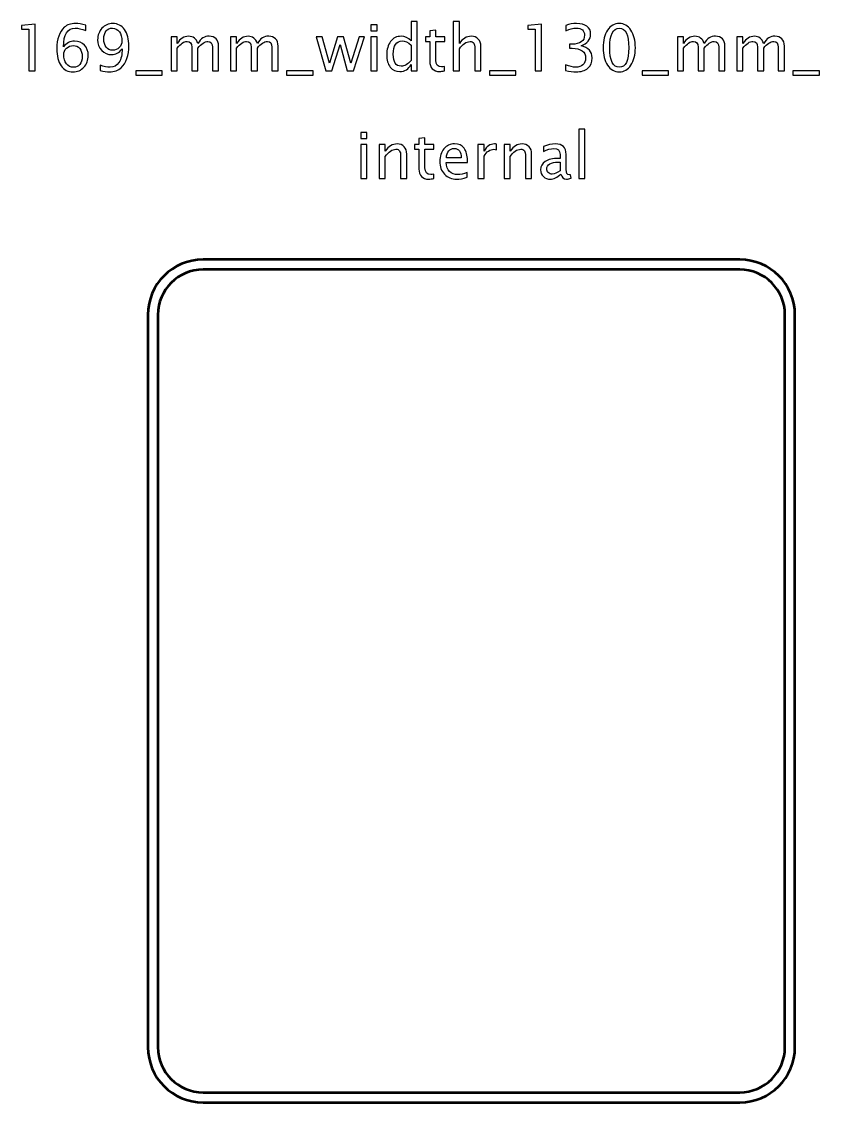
# Model space of a CAD drawing. Header units: centimetres. Extents: x -24 to 26.2, y 4.8 to 28.6.
# Drawn here: x -23.97 to -8.06, y 5.1 to 26.64 of the extents above; entities that cross this region are included whole.
import ezdxf

# ---------------------------------------------------------------- set-up
doc = ezdxf.new("R2010")
doc.units = ezdxf.units.CM
doc.header["$MEASUREMENT"] = 0
doc.layers.add('Layer 1', color=7, linetype='Continuous')

msp = doc.modelspace()

# ---------------------------------------------------------------- linework, layer by layer
at = {"layer": 'Layer 1'}
for points, knots in [([(-23.82128, 25.66417), (-23.82128, 25.66417), (-23.82128, 26.49094), (-23.82128, 26.49094), (-23.82128, 26.49094), (-23.82128, 26.49094), (-23.96733, 26.49094), (-23.96733, 26.49094), (-23.96733, 26.49094), (-23.96733, 26.49094), (-23.96733, 26.56714), (-23.96733, 26.56714), (-23.96733, 26.56714), (-23.96733, 26.56714), (-23.69936, 26.59), (-23.69936, 26.59), (-23.69936, 26.59), (-23.69936, 26.59), (-23.69936, 25.66417), (-23.69936, 25.66417), (-23.69936, 25.66417), (-23.69936, 25.66417), (-23.82128, 25.66417), (-23.82128, 25.66417)], [0, 0, 0, 0, 0.14285714, 0.14285714, 0.14285714, 0.14285714, 0.28571429, 0.28571429, 0.28571429, 0.28571429, 0.42857143, 0.42857143, 0.42857143, 0.42857143, 0.57142857, 0.57142857, 0.57142857, 0.57142857, 0.71428571, 0.71428571, 0.71428571, 0.71428571, 1, 1, 1, 1]), ([(-23.13252, 26.14), (-23.0741, 26.21556), (-23.00065, 26.25345), (-22.91217, 26.25345), (-22.91217, 26.25345), (-22.83195, 26.25345), (-22.76634, 26.22699), (-22.71511, 26.17386), (-22.71511, 26.17386), (-22.6641, 26.12074), (-22.63849, 26.05258), (-22.63849, 25.96939), (-22.63849, 25.96939), (-22.63849, 25.87393), (-22.66706, 25.7954), (-22.72443, 25.73381), (-22.72443, 25.73381), (-22.78179, 25.67221), (-22.8546, 25.64131), (-22.94329, 25.64131), (-22.94329, 25.64131), (-23.04404, 25.64131), (-23.12321, 25.68216), (-23.18014, 25.76365), (-23.18014, 25.76365), (-23.23729, 25.84536), (-23.26587, 25.95839), (-23.26587, 26.10253), (-23.26587, 26.10253), (-23.26587, 26.29684), (-23.21592, 26.43929), (-23.11622, 26.53031), (-23.11622, 26.53031), (-23.06203, 26.58026), (-22.9871, 26.60524), (-22.89164, 26.60524), (-22.89164, 26.60524), (-22.83619, 26.60524), (-22.76739, 26.59381), (-22.68548, 26.57095), (-22.68548, 26.57095), (-22.68548, 26.57095), (-22.68548, 26.46427), (-22.68548, 26.46427), (-22.68548, 26.46427), (-22.77205, 26.49729), (-22.84317, 26.5138), (-22.89905, 26.5138), (-22.89905, 26.5138), (-23.05463, 26.5138), (-23.13252, 26.38913), (-23.13252, 26.14)], [0, 0, 0, 0, 0.07142857, 0.07142857, 0.07142857, 0.07142857, 0.14285714, 0.14285714, 0.14285714, 0.14285714, 0.21428571, 0.21428571, 0.21428571, 0.21428571, 0.28571429, 0.28571429, 0.28571429, 0.28571429, 0.35714286, 0.35714286, 0.35714286, 0.35714286, 0.42857143, 0.42857143, 0.42857143, 0.42857143, 0.5, 0.5, 0.5, 0.5, 0.57142857, 0.57142857, 0.57142857, 0.57142857, 0.64285714, 0.64285714, 0.64285714, 0.64285714, 0.71428571, 0.71428571, 0.71428571, 0.71428571, 0.78571429, 0.78571429, 0.78571429, 0.78571429, 0.85714286, 0.85714286, 0.85714286, 0.85714286, 1, 1, 1, 1]), ([(-22.40312, 25.66925), (-22.40312, 25.66925), (-22.40312, 25.77339), (-22.40312, 25.77339), (-22.40312, 25.77339), (-22.32544, 25.7463), (-22.2594, 25.73275), (-22.20479, 25.73275), (-22.20479, 25.73275), (-22.1288, 25.73275), (-22.06932, 25.76514), (-22.02656, 25.82991), (-22.02656, 25.82991), (-21.98381, 25.89468), (-21.96243, 25.98485), (-21.96243, 26.1002), (-21.96243, 26.1002), (-22.02445, 26.02379), (-22.09493, 25.98548), (-22.1741, 25.98548), (-22.1741, 25.98548), (-22.25135, 25.98548), (-22.31697, 26.01384), (-22.37073, 26.07078), (-22.37073, 26.07078), (-22.4245, 26.12772), (-22.45138, 26.19694), (-22.45138, 26.27885), (-22.45138, 26.27885), (-22.45138, 26.37283), (-22.4228, 26.45072), (-22.36544, 26.51253), (-22.36544, 26.51253), (-22.30829, 26.57434), (-22.23633, 26.60524), (-22.14954, 26.60524), (-22.14954, 26.60524), (-22.04985, 26.60524), (-21.97132, 26.56524), (-21.91396, 26.48523), (-21.91396, 26.48523), (-21.8566, 26.40522), (-21.82781, 26.29578), (-21.82781, 26.15672), (-21.82781, 26.15672), (-21.82781, 26.06824), (-21.84157, 25.98506), (-21.8693, 25.90716), (-21.8693, 25.90716), (-21.89702, 25.82906), (-21.93407, 25.76852), (-21.98084, 25.72513), (-21.98084, 25.72513), (-22.04053, 25.66925), (-22.11927, 25.64131), (-22.21664, 25.64131), (-22.21664, 25.64131), (-22.26469, 25.64131), (-22.32671, 25.65062), (-22.40312, 25.66925)], [0, 0, 0, 0, 0.0625, 0.0625, 0.0625, 0.0625, 0.125, 0.125, 0.125, 0.125, 0.1875, 0.1875, 0.1875, 0.1875, 0.25, 0.25, 0.25, 0.25, 0.3125, 0.3125, 0.3125, 0.3125, 0.375, 0.375, 0.375, 0.375, 0.4375, 0.4375, 0.4375, 0.4375, 0.5, 0.5, 0.5, 0.5, 0.5625, 0.5625, 0.5625, 0.5625, 0.625, 0.625, 0.625, 0.625, 0.6875, 0.6875, 0.6875, 0.6875, 0.75, 0.75, 0.75, 0.75, 0.8125, 0.8125, 0.8125, 0.8125, 0.875, 0.875, 0.875, 0.875, 1, 1, 1, 1]), ([(-22.32946, 26.29959), (-22.32946, 26.22974), (-22.31358, 26.1745), (-22.28183, 26.13386), (-22.28183, 26.13386), (-22.25008, 26.09343), (-22.20733, 26.07311), (-22.15335, 26.07311), (-22.15335, 26.07311), (-22.10149, 26.07311), (-22.05726, 26.09068), (-22.02085, 26.12582), (-22.02085, 26.12582), (-21.98444, 26.16095), (-21.96624, 26.2035), (-21.96624, 26.25303), (-21.96624, 26.25303), (-21.96624, 26.33134), (-21.98381, 26.39442), (-22.01916, 26.44205), (-22.01916, 26.44205), (-22.05429, 26.48988), (-22.10044, 26.5138), (-22.1578, 26.5138), (-22.1578, 26.5138), (-22.21135, 26.5138), (-22.25326, 26.49475), (-22.28374, 26.45665), (-22.28374, 26.45665), (-22.31422, 26.41855), (-22.32946, 26.36627), (-22.32946, 26.29959)], [0, 0, 0, 0, 0.11111111, 0.11111111, 0.11111111, 0.11111111, 0.22222222, 0.22222222, 0.22222222, 0.22222222, 0.33333333, 0.33333333, 0.33333333, 0.33333333, 0.44444444, 0.44444444, 0.44444444, 0.44444444, 0.55555556, 0.55555556, 0.55555556, 0.55555556, 0.66666667, 0.66666667, 0.66666667, 0.66666667, 0.77777778, 0.77777778, 0.77777778, 0.77777778, 1, 1, 1, 1]), ([(-17.00286, 26.46046), (-17.00286, 26.46046), (-17.00286, 26.58238), (-17.00286, 26.58238), (-17.00286, 26.58238), (-17.00286, 26.58238), (-16.88094, 26.58238), (-16.88094, 26.58238), (-16.88094, 26.58238), (-16.88094, 26.58238), (-16.88094, 26.46046), (-16.88094, 26.46046), (-16.88094, 26.46046), (-16.88094, 26.46046), (-17.00286, 26.46046), (-17.00286, 26.46046)], [0, 0, 0, 0, 0.2, 0.2, 0.2, 0.2, 0.4, 0.4, 0.4, 0.4, 0.6, 0.6, 0.6, 0.6, 1, 1, 1, 1]), ([(-16.20276, 25.66417), (-16.20276, 25.66417), (-16.20276, 25.79054), (-16.20276, 25.79054), (-16.20276, 25.79054), (-16.2525, 25.69613), (-16.32743, 25.64893), (-16.42755, 25.64893), (-16.42755, 25.64893), (-16.50883, 25.64893), (-16.57275, 25.67835), (-16.61932, 25.73741), (-16.61932, 25.73741), (-16.66589, 25.79646), (-16.68917, 25.87711), (-16.68917, 25.97934), (-16.68917, 25.97934), (-16.68917, 26.0911), (-16.66271, 26.18106), (-16.61001, 26.24922), (-16.61001, 26.24922), (-16.55709, 26.31716), (-16.48766, 26.35124), (-16.40151, 26.35124), (-16.40151, 26.35124), (-16.32172, 26.35124), (-16.25525, 26.32076), (-16.20276, 26.25959), (-16.20276, 26.25959), (-16.20276, 26.25959), (-16.20276, 26.64334), (-16.20276, 26.64334), (-16.20276, 26.64334), (-16.20276, 26.64334), (-16.08084, 26.64334), (-16.08084, 26.64334), (-16.08084, 26.64334), (-16.08084, 26.64334), (-16.08084, 25.66417), (-16.08084, 25.66417), (-16.08084, 25.66417), (-16.08084, 25.66417), (-16.20276, 25.66417), (-16.20276, 25.66417)], [0, 0, 0, 0, 0.08333333, 0.08333333, 0.08333333, 0.08333333, 0.16666667, 0.16666667, 0.16666667, 0.16666667, 0.25, 0.25, 0.25, 0.25, 0.33333333, 0.33333333, 0.33333333, 0.33333333, 0.41666667, 0.41666667, 0.41666667, 0.41666667, 0.5, 0.5, 0.5, 0.5, 0.58333333, 0.58333333, 0.58333333, 0.58333333, 0.66666667, 0.66666667, 0.66666667, 0.66666667, 0.75, 0.75, 0.75, 0.75, 0.83333333, 0.83333333, 0.83333333, 0.83333333, 1, 1, 1, 1]), ([(-15.3616, 25.66417), (-15.3616, 25.66417), (-15.3616, 26.64334), (-15.3616, 26.64334), (-15.3616, 26.64334), (-15.3616, 26.64334), (-15.23968, 26.64334), (-15.23968, 26.64334), (-15.23968, 26.64334), (-15.23968, 26.64334), (-15.23968, 26.21006), (-15.23968, 26.21006), (-15.23968, 26.21006), (-15.17512, 26.30425), (-15.09596, 26.35124), (-15.0024, 26.35124), (-15.0024, 26.35124), (-14.94356, 26.35124), (-14.89678, 26.33283), (-14.86228, 26.29578), (-14.86228, 26.29578), (-14.82778, 26.25895), (-14.81042, 26.20921), (-14.81042, 26.14698), (-14.81042, 26.14698), (-14.81042, 26.14698), (-14.81042, 25.66417), (-14.81042, 25.66417), (-14.81042, 25.66417), (-14.81042, 25.66417), (-14.93234, 25.66417), (-14.93234, 25.66417), (-14.93234, 25.66417), (-14.93234, 25.66417), (-14.93234, 26.10719), (-14.93234, 26.10719), (-14.93234, 26.10719), (-14.93234, 26.15714), (-14.93975, 26.1927), (-14.95435, 26.21387), (-14.95435, 26.21387), (-14.96917, 26.23525), (-14.99351, 26.24583), (-15.02759, 26.24583), (-15.02759, 26.24583), (-15.10252, 26.24583), (-15.17322, 26.19694), (-15.23968, 26.09915), (-15.23968, 26.09915), (-15.23968, 26.09915), (-15.23968, 25.66417), (-15.23968, 25.66417), (-15.23968, 25.66417), (-15.23968, 25.66417), (-15.3616, 25.66417), (-15.3616, 25.66417)], [0, 0, 0, 0, 0.06666667, 0.06666667, 0.06666667, 0.06666667, 0.13333333, 0.13333333, 0.13333333, 0.13333333, 0.2, 0.2, 0.2, 0.2, 0.26666667, 0.26666667, 0.26666667, 0.26666667, 0.33333333, 0.33333333, 0.33333333, 0.33333333, 0.4, 0.4, 0.4, 0.4, 0.46666667, 0.46666667, 0.46666667, 0.46666667, 0.53333333, 0.53333333, 0.53333333, 0.53333333, 0.6, 0.6, 0.6, 0.6, 0.66666667, 0.66666667, 0.66666667, 0.66666667, 0.73333333, 0.73333333, 0.73333333, 0.73333333, 0.8, 0.8, 0.8, 0.8, 0.86666667, 0.86666667, 0.86666667, 0.86666667, 1, 1, 1, 1]), ([(-13.72753, 25.66417), (-13.72753, 25.66417), (-13.72753, 26.49094), (-13.72753, 26.49094), (-13.72753, 26.49094), (-13.72753, 26.49094), (-13.87358, 26.49094), (-13.87358, 26.49094), (-13.87358, 26.49094), (-13.87358, 26.49094), (-13.87358, 26.56714), (-13.87358, 26.56714), (-13.87358, 26.56714), (-13.87358, 26.56714), (-13.60561, 26.59), (-13.60561, 26.59), (-13.60561, 26.59), (-13.60561, 26.59), (-13.60561, 25.66417), (-13.60561, 25.66417), (-13.60561, 25.66417), (-13.60561, 25.66417), (-13.72753, 25.66417), (-13.72753, 25.66417)], [0, 0, 0, 0, 0.14285714, 0.14285714, 0.14285714, 0.14285714, 0.28571429, 0.28571429, 0.28571429, 0.28571429, 0.42857143, 0.42857143, 0.42857143, 0.42857143, 0.57142857, 0.57142857, 0.57142857, 0.57142857, 0.71428571, 0.71428571, 0.71428571, 0.71428571, 1, 1, 1, 1]), ([(-13.12767, 25.67052), (-13.12767, 25.67052), (-13.12767, 25.78482), (-13.12767, 25.78482), (-13.12767, 25.78482), (-13.04046, 25.75011), (-12.97209, 25.73275), (-12.92193, 25.73275), (-12.92193, 25.73275), (-12.86287, 25.73275), (-12.81525, 25.74968), (-12.77863, 25.78376), (-12.77863, 25.78376), (-12.74201, 25.81784), (-12.72381, 25.86229), (-12.72381, 25.9169), (-12.72381, 25.9169), (-12.72381, 26.04644), (-12.81398, 26.11121), (-12.99432, 26.11121), (-12.99432, 26.11121), (-12.99432, 26.11121), (-13.04258, 26.11121), (-13.04258, 26.11121), (-13.04258, 26.11121), (-13.04258, 26.11121), (-13.04258, 26.19313), (-13.04258, 26.19313), (-13.04258, 26.19313), (-13.04258, 26.19313), (-12.99982, 26.19376), (-12.99982, 26.19376), (-12.99982, 26.19376), (-12.83028, 26.19376), (-12.7454, 26.25345), (-12.7454, 26.37304), (-12.7454, 26.37304), (-12.7454, 26.46681), (-12.8017, 26.5138), (-12.9141, 26.5138), (-12.9141, 26.5138), (-12.97442, 26.5138), (-13.04131, 26.49644), (-13.11497, 26.46173), (-13.11497, 26.46173), (-13.11497, 26.46173), (-13.11497, 26.56841), (-13.11497, 26.56841), (-13.11497, 26.56841), (-13.04279, 26.59296), (-12.97315, 26.60524), (-12.90627, 26.60524), (-12.90627, 26.60524), (-12.81525, 26.60524), (-12.74519, 26.58704), (-12.6965, 26.55063), (-12.6965, 26.55063), (-12.64782, 26.51444), (-12.62348, 26.46173), (-12.62348, 26.39273), (-12.62348, 26.39273), (-12.62348, 26.28499), (-12.68719, 26.20815), (-12.81483, 26.16243), (-12.81483, 26.16243), (-12.66687, 26.12793), (-12.593, 26.04686), (-12.593, 25.91881), (-12.593, 25.91881), (-12.593, 25.83245), (-12.62157, 25.7645), (-12.67851, 25.71518), (-12.67851, 25.71518), (-12.73545, 25.66586), (-12.81377, 25.64131), (-12.91325, 25.64131), (-12.91325, 25.64131), (-12.96998, 25.64131), (-13.04131, 25.65105), (-13.12767, 25.67052)], [0, 0, 0, 0, 0.04761905, 0.04761905, 0.04761905, 0.04761905, 0.0952381, 0.0952381, 0.0952381, 0.0952381, 0.14285714, 0.14285714, 0.14285714, 0.14285714, 0.19047619, 0.19047619, 0.19047619, 0.19047619, 0.23809524, 0.23809524, 0.23809524, 0.23809524, 0.28571429, 0.28571429, 0.28571429, 0.28571429, 0.33333333, 0.33333333, 0.33333333, 0.33333333, 0.38095238, 0.38095238, 0.38095238, 0.38095238, 0.42857143, 0.42857143, 0.42857143, 0.42857143, 0.47619048, 0.47619048, 0.47619048, 0.47619048, 0.52380952, 0.52380952, 0.52380952, 0.52380952, 0.57142857, 0.57142857, 0.57142857, 0.57142857, 0.61904762, 0.61904762, 0.61904762, 0.61904762, 0.66666667, 0.66666667, 0.66666667, 0.66666667, 0.71428571, 0.71428571, 0.71428571, 0.71428571, 0.76190476, 0.76190476, 0.76190476, 0.76190476, 0.80952381, 0.80952381, 0.80952381, 0.80952381, 0.85714286, 0.85714286, 0.85714286, 0.85714286, 0.9047619, 0.9047619, 0.9047619, 0.9047619, 1, 1, 1, 1]), ([(-12.05283, 25.64131), (-12.14914, 25.64131), (-12.22682, 25.68555), (-12.28566, 25.77381), (-12.28566, 25.77381), (-12.34472, 25.86208), (-12.37414, 25.9785), (-12.37414, 26.12328), (-12.37414, 26.12328), (-12.37414, 26.26806), (-12.34472, 26.38447), (-12.28566, 26.47274), (-12.28566, 26.47274), (-12.22682, 26.561), (-12.14914, 26.60524), (-12.05283, 26.60524), (-12.05283, 26.60524), (-11.9561, 26.60524), (-11.87842, 26.56121), (-11.81957, 26.47316), (-11.81957, 26.47316), (-11.76094, 26.38511), (-11.73152, 26.26848), (-11.73152, 26.12328), (-11.73152, 26.12328), (-11.73152, 25.9785), (-11.76094, 25.86208), (-11.81957, 25.77381), (-11.81957, 25.77381), (-11.87842, 25.68555), (-11.9561, 25.64131), (-12.05283, 25.64131)], [0, 0, 0, 0, 0.11111111, 0.11111111, 0.11111111, 0.11111111, 0.22222222, 0.22222222, 0.22222222, 0.22222222, 0.33333333, 0.33333333, 0.33333333, 0.33333333, 0.44444444, 0.44444444, 0.44444444, 0.44444444, 0.55555556, 0.55555556, 0.55555556, 0.55555556, 0.66666667, 0.66666667, 0.66666667, 0.66666667, 0.77777778, 0.77777778, 0.77777778, 0.77777778, 1, 1, 1, 1]), ([(-12.05304, 25.73275), (-11.92583, 25.73275), (-11.86233, 25.86293), (-11.86233, 26.12328), (-11.86233, 26.12328), (-11.86233, 26.38363), (-11.92583, 26.5138), (-12.05304, 26.5138), (-12.05304, 26.5138), (-12.17983, 26.5138), (-12.24333, 26.38363), (-12.24333, 26.12328), (-12.24333, 26.12328), (-12.24333, 25.86293), (-12.17983, 25.73275), (-12.05304, 25.73275)], [0, 0, 0, 0, 0.2, 0.2, 0.2, 0.2, 0.4, 0.4, 0.4, 0.4, 0.6, 0.6, 0.6, 0.6, 1, 1, 1, 1]), ([(-20.98792, 25.66417), (-20.98792, 25.66417), (-20.98792, 26.33727), (-20.98792, 26.33727), (-20.98792, 26.33727), (-20.98792, 26.33727), (-20.866, 26.33727), (-20.866, 26.33727), (-20.866, 26.33727), (-20.866, 26.33727), (-20.866, 26.21006), (-20.866, 26.21006), (-20.866, 26.21006), (-20.80652, 26.30425), (-20.73032, 26.35124), (-20.63698, 26.35124), (-20.63698, 26.35124), (-20.54702, 26.35124), (-20.48585, 26.30425), (-20.45325, 26.21006), (-20.45325, 26.21006), (-20.39546, 26.3051), (-20.32011, 26.35251), (-20.22761, 26.35251), (-20.22761, 26.35251), (-20.16856, 26.35251), (-20.12263, 26.33515), (-20.08982, 26.30023), (-20.08982, 26.30023), (-20.05701, 26.2653), (-20.0405, 26.21641), (-20.0405, 26.15354), (-20.0405, 26.15354), (-20.0405, 26.15354), (-20.0405, 25.66417), (-20.0405, 25.66417), (-20.0405, 25.66417), (-20.0405, 25.66417), (-20.16242, 25.66417), (-20.16242, 25.66417), (-20.16242, 25.66417), (-20.16242, 25.66417), (-20.16242, 26.13344), (-20.16242, 26.13344), (-20.16242, 26.13344), (-20.16242, 26.21006), (-20.1929, 26.24837), (-20.25386, 26.24837), (-20.25386, 26.24837), (-20.31715, 26.24837), (-20.38361, 26.20371), (-20.45325, 26.11417), (-20.45325, 26.11417), (-20.45325, 26.11417), (-20.45325, 25.66417), (-20.45325, 25.66417), (-20.45325, 25.66417), (-20.45325, 25.66417), (-20.57517, 25.66417), (-20.57517, 25.66417), (-20.57517, 25.66417), (-20.57517, 25.66417), (-20.57517, 26.13386), (-20.57517, 26.13386), (-20.57517, 26.13386), (-20.57517, 26.21112), (-20.60607, 26.24964), (-20.66809, 26.24964), (-20.66809, 26.24964), (-20.72969, 26.24964), (-20.79573, 26.20477), (-20.866, 26.11481), (-20.866, 26.11481), (-20.866, 26.11481), (-20.866, 25.66417), (-20.866, 25.66417), (-20.866, 25.66417), (-20.866, 25.66417), (-20.98792, 25.66417), (-20.98792, 25.66417)], [0, 0, 0, 0, 0.04761905, 0.04761905, 0.04761905, 0.04761905, 0.0952381, 0.0952381, 0.0952381, 0.0952381, 0.14285714, 0.14285714, 0.14285714, 0.14285714, 0.19047619, 0.19047619, 0.19047619, 0.19047619, 0.23809524, 0.23809524, 0.23809524, 0.23809524, 0.28571429, 0.28571429, 0.28571429, 0.28571429, 0.33333333, 0.33333333, 0.33333333, 0.33333333, 0.38095238, 0.38095238, 0.38095238, 0.38095238, 0.42857143, 0.42857143, 0.42857143, 0.42857143, 0.47619048, 0.47619048, 0.47619048, 0.47619048, 0.52380952, 0.52380952, 0.52380952, 0.52380952, 0.57142857, 0.57142857, 0.57142857, 0.57142857, 0.61904762, 0.61904762, 0.61904762, 0.61904762, 0.66666667, 0.66666667, 0.66666667, 0.66666667, 0.71428571, 0.71428571, 0.71428571, 0.71428571, 0.76190476, 0.76190476, 0.76190476, 0.76190476, 0.80952381, 0.80952381, 0.80952381, 0.80952381, 0.85714286, 0.85714286, 0.85714286, 0.85714286, 0.9047619, 0.9047619, 0.9047619, 0.9047619, 1, 1, 1, 1]), ([(-19.80216, 25.66417), (-19.80216, 25.66417), (-19.80216, 26.33727), (-19.80216, 26.33727), (-19.80216, 26.33727), (-19.80216, 26.33727), (-19.68024, 26.33727), (-19.68024, 26.33727), (-19.68024, 26.33727), (-19.68024, 26.33727), (-19.68024, 26.21006), (-19.68024, 26.21006), (-19.68024, 26.21006), (-19.62076, 26.30425), (-19.54456, 26.35124), (-19.45122, 26.35124), (-19.45122, 26.35124), (-19.36126, 26.35124), (-19.30009, 26.30425), (-19.26749, 26.21006), (-19.26749, 26.21006), (-19.2097, 26.3051), (-19.13435, 26.35251), (-19.04185, 26.35251), (-19.04185, 26.35251), (-18.9828, 26.35251), (-18.93687, 26.33515), (-18.90406, 26.30023), (-18.90406, 26.30023), (-18.87125, 26.2653), (-18.85474, 26.21641), (-18.85474, 26.15354), (-18.85474, 26.15354), (-18.85474, 26.15354), (-18.85474, 25.66417), (-18.85474, 25.66417), (-18.85474, 25.66417), (-18.85474, 25.66417), (-18.97666, 25.66417), (-18.97666, 25.66417), (-18.97666, 25.66417), (-18.97666, 25.66417), (-18.97666, 26.13344), (-18.97666, 26.13344), (-18.97666, 26.13344), (-18.97666, 26.21006), (-19.00714, 26.24837), (-19.0681, 26.24837), (-19.0681, 26.24837), (-19.13139, 26.24837), (-19.19785, 26.20371), (-19.26749, 26.11417), (-19.26749, 26.11417), (-19.26749, 26.11417), (-19.26749, 25.66417), (-19.26749, 25.66417), (-19.26749, 25.66417), (-19.26749, 25.66417), (-19.38941, 25.66417), (-19.38941, 25.66417), (-19.38941, 25.66417), (-19.38941, 25.66417), (-19.38941, 26.13386), (-19.38941, 26.13386), (-19.38941, 26.13386), (-19.38941, 26.21112), (-19.42031, 26.24964), (-19.48233, 26.24964), (-19.48233, 26.24964), (-19.54393, 26.24964), (-19.60997, 26.20477), (-19.68024, 26.11481), (-19.68024, 26.11481), (-19.68024, 26.11481), (-19.68024, 25.66417), (-19.68024, 25.66417), (-19.68024, 25.66417), (-19.68024, 25.66417), (-19.80216, 25.66417), (-19.80216, 25.66417)], [0, 0, 0, 0, 0.04761905, 0.04761905, 0.04761905, 0.04761905, 0.0952381, 0.0952381, 0.0952381, 0.0952381, 0.14285714, 0.14285714, 0.14285714, 0.14285714, 0.19047619, 0.19047619, 0.19047619, 0.19047619, 0.23809524, 0.23809524, 0.23809524, 0.23809524, 0.28571429, 0.28571429, 0.28571429, 0.28571429, 0.33333333, 0.33333333, 0.33333333, 0.33333333, 0.38095238, 0.38095238, 0.38095238, 0.38095238, 0.42857143, 0.42857143, 0.42857143, 0.42857143, 0.47619048, 0.47619048, 0.47619048, 0.47619048, 0.52380952, 0.52380952, 0.52380952, 0.52380952, 0.57142857, 0.57142857, 0.57142857, 0.57142857, 0.61904762, 0.61904762, 0.61904762, 0.61904762, 0.66666667, 0.66666667, 0.66666667, 0.66666667, 0.71428571, 0.71428571, 0.71428571, 0.71428571, 0.76190476, 0.76190476, 0.76190476, 0.76190476, 0.80952381, 0.80952381, 0.80952381, 0.80952381, 0.85714286, 0.85714286, 0.85714286, 0.85714286, 0.9047619, 0.9047619, 0.9047619, 0.9047619, 1, 1, 1, 1]), ([(-17.90266, 25.66417), (-17.90266, 25.66417), (-18.0957, 26.33727), (-18.0957, 26.33727), (-18.0957, 26.33727), (-18.0957, 26.33727), (-17.97674, 26.33727), (-17.97674, 26.33727), (-17.97674, 26.33727), (-17.97674, 26.33727), (-17.82879, 25.81467), (-17.82879, 25.81467), (-17.82879, 25.81467), (-17.82879, 25.81467), (-17.66919, 26.33727), (-17.66919, 26.33727), (-17.66919, 26.33727), (-17.66919, 26.33727), (-17.54727, 26.33727), (-17.54727, 26.33727), (-17.54727, 26.33727), (-17.54727, 26.33727), (-17.40694, 25.81551), (-17.40694, 25.81551), (-17.40694, 25.81551), (-17.40694, 25.81551), (-17.23718, 26.33727), (-17.23718, 26.33727), (-17.23718, 26.33727), (-17.23718, 26.33727), (-17.13304, 26.33727), (-17.13304, 26.33727), (-17.13304, 26.33727), (-17.13304, 26.33727), (-17.35275, 25.66417), (-17.35275, 25.66417), (-17.35275, 25.66417), (-17.35275, 25.66417), (-17.47467, 25.66417), (-17.47467, 25.66417), (-17.47467, 25.66417), (-17.47467, 25.66417), (-17.61903, 26.1891), (-17.61903, 26.1891), (-17.61903, 26.1891), (-17.61903, 26.1891), (-17.78074, 25.66417), (-17.78074, 25.66417), (-17.78074, 25.66417), (-17.78074, 25.66417), (-17.90266, 25.66417), (-17.90266, 25.66417)], [0, 0, 0, 0, 0.07142857, 0.07142857, 0.07142857, 0.07142857, 0.14285714, 0.14285714, 0.14285714, 0.14285714, 0.21428571, 0.21428571, 0.21428571, 0.21428571, 0.28571429, 0.28571429, 0.28571429, 0.28571429, 0.35714286, 0.35714286, 0.35714286, 0.35714286, 0.42857143, 0.42857143, 0.42857143, 0.42857143, 0.5, 0.5, 0.5, 0.5, 0.57142857, 0.57142857, 0.57142857, 0.57142857, 0.64285714, 0.64285714, 0.64285714, 0.64285714, 0.71428571, 0.71428571, 0.71428571, 0.71428571, 0.78571429, 0.78571429, 0.78571429, 0.78571429, 0.85714286, 0.85714286, 0.85714286, 0.85714286, 1, 1, 1, 1]), ([(-17.00286, 25.66417), (-17.00286, 25.66417), (-17.00286, 26.33727), (-17.00286, 26.33727), (-17.00286, 26.33727), (-17.00286, 26.33727), (-16.88094, 26.33727), (-16.88094, 26.33727), (-16.88094, 26.33727), (-16.88094, 26.33727), (-16.88094, 25.66417), (-16.88094, 25.66417), (-16.88094, 25.66417), (-16.88094, 25.66417), (-17.00286, 25.66417), (-17.00286, 25.66417)], [0, 0, 0, 0, 0.2, 0.2, 0.2, 0.2, 0.4, 0.4, 0.4, 0.4, 0.6, 0.6, 0.6, 0.6, 1, 1, 1, 1]), ([(-15.53559, 25.66438), (-15.57327, 25.65401), (-15.60607, 25.64893), (-15.6338, 25.64893), (-15.6338, 25.64893), (-15.69603, 25.64893), (-15.7445, 25.66671), (-15.77922, 25.70227), (-15.77922, 25.70227), (-15.81414, 25.73783), (-15.8315, 25.78715), (-15.8315, 25.85044), (-15.8315, 25.85044), (-15.8315, 25.85044), (-15.8315, 26.24583), (-15.8315, 26.24583), (-15.8315, 26.24583), (-15.8315, 26.24583), (-15.91574, 26.24583), (-15.91574, 26.24583), (-15.91574, 26.24583), (-15.91574, 26.24583), (-15.91574, 26.33727), (-15.91574, 26.33727), (-15.91574, 26.33727), (-15.91574, 26.33727), (-15.8315, 26.33727), (-15.8315, 26.33727), (-15.8315, 26.33727), (-15.8315, 26.33727), (-15.8315, 26.45898), (-15.8315, 26.45898), (-15.8315, 26.45898), (-15.8315, 26.45898), (-15.70958, 26.47062), (-15.70958, 26.47062), (-15.70958, 26.47062), (-15.70958, 26.47062), (-15.70958, 26.33727), (-15.70958, 26.33727), (-15.70958, 26.33727), (-15.70958, 26.33727), (-15.53305, 26.33727), (-15.53305, 26.33727), (-15.53305, 26.33727), (-15.53305, 26.33727), (-15.53305, 26.24583), (-15.53305, 26.24583), (-15.53305, 26.24583), (-15.53305, 26.24583), (-15.70958, 26.24583), (-15.70958, 26.24583), (-15.70958, 26.24583), (-15.70958, 26.24583), (-15.70958, 25.87245), (-15.70958, 25.87245), (-15.70958, 25.87245), (-15.70958, 25.7844), (-15.67127, 25.74037), (-15.59486, 25.74037), (-15.59486, 25.74037), (-15.57856, 25.74037), (-15.55887, 25.74312), (-15.53559, 25.74841), (-15.53559, 25.74841), (-15.53559, 25.74841), (-15.53559, 25.66438), (-15.53559, 25.66438)], [0, 0, 0, 0, 0.05555556, 0.05555556, 0.05555556, 0.05555556, 0.11111111, 0.11111111, 0.11111111, 0.11111111, 0.16666667, 0.16666667, 0.16666667, 0.16666667, 0.22222222, 0.22222222, 0.22222222, 0.22222222, 0.27777778, 0.27777778, 0.27777778, 0.27777778, 0.33333333, 0.33333333, 0.33333333, 0.33333333, 0.38888889, 0.38888889, 0.38888889, 0.38888889, 0.44444444, 0.44444444, 0.44444444, 0.44444444, 0.5, 0.5, 0.5, 0.5, 0.55555556, 0.55555556, 0.55555556, 0.55555556, 0.61111111, 0.61111111, 0.61111111, 0.61111111, 0.66666667, 0.66666667, 0.66666667, 0.66666667, 0.72222222, 0.72222222, 0.72222222, 0.72222222, 0.77777778, 0.77777778, 0.77777778, 0.77777778, 0.83333333, 0.83333333, 0.83333333, 0.83333333, 0.88888889, 0.88888889, 0.88888889, 0.88888889, 1, 1, 1, 1]), ([(-10.89417, 25.66417), (-10.89417, 25.66417), (-10.89417, 26.33727), (-10.89417, 26.33727), (-10.89417, 26.33727), (-10.89417, 26.33727), (-10.77225, 26.33727), (-10.77225, 26.33727), (-10.77225, 26.33727), (-10.77225, 26.33727), (-10.77225, 26.21006), (-10.77225, 26.21006), (-10.77225, 26.21006), (-10.71277, 26.30425), (-10.63657, 26.35124), (-10.54323, 26.35124), (-10.54323, 26.35124), (-10.45327, 26.35124), (-10.3921, 26.30425), (-10.3595, 26.21006), (-10.3595, 26.21006), (-10.30171, 26.3051), (-10.22636, 26.35251), (-10.13386, 26.35251), (-10.13386, 26.35251), (-10.07481, 26.35251), (-10.02888, 26.33515), (-9.99607, 26.30023), (-9.99607, 26.30023), (-9.96326, 26.2653), (-9.94675, 26.21641), (-9.94675, 26.15354), (-9.94675, 26.15354), (-9.94675, 26.15354), (-9.94675, 25.66417), (-9.94675, 25.66417), (-9.94675, 25.66417), (-9.94675, 25.66417), (-10.06867, 25.66417), (-10.06867, 25.66417), (-10.06867, 25.66417), (-10.06867, 25.66417), (-10.06867, 26.13344), (-10.06867, 26.13344), (-10.06867, 26.13344), (-10.06867, 26.21006), (-10.09915, 26.24837), (-10.16011, 26.24837), (-10.16011, 26.24837), (-10.2234, 26.24837), (-10.28986, 26.20371), (-10.3595, 26.11417), (-10.3595, 26.11417), (-10.3595, 26.11417), (-10.3595, 25.66417), (-10.3595, 25.66417), (-10.3595, 25.66417), (-10.3595, 25.66417), (-10.48142, 25.66417), (-10.48142, 25.66417), (-10.48142, 25.66417), (-10.48142, 25.66417), (-10.48142, 26.13386), (-10.48142, 26.13386), (-10.48142, 26.13386), (-10.48142, 26.21112), (-10.51232, 26.24964), (-10.57434, 26.24964), (-10.57434, 26.24964), (-10.63594, 26.24964), (-10.70198, 26.20477), (-10.77225, 26.11481), (-10.77225, 26.11481), (-10.77225, 26.11481), (-10.77225, 25.66417), (-10.77225, 25.66417), (-10.77225, 25.66417), (-10.77225, 25.66417), (-10.89417, 25.66417), (-10.89417, 25.66417)], [0, 0, 0, 0, 0.04761905, 0.04761905, 0.04761905, 0.04761905, 0.0952381, 0.0952381, 0.0952381, 0.0952381, 0.14285714, 0.14285714, 0.14285714, 0.14285714, 0.19047619, 0.19047619, 0.19047619, 0.19047619, 0.23809524, 0.23809524, 0.23809524, 0.23809524, 0.28571429, 0.28571429, 0.28571429, 0.28571429, 0.33333333, 0.33333333, 0.33333333, 0.33333333, 0.38095238, 0.38095238, 0.38095238, 0.38095238, 0.42857143, 0.42857143, 0.42857143, 0.42857143, 0.47619048, 0.47619048, 0.47619048, 0.47619048, 0.52380952, 0.52380952, 0.52380952, 0.52380952, 0.57142857, 0.57142857, 0.57142857, 0.57142857, 0.61904762, 0.61904762, 0.61904762, 0.61904762, 0.66666667, 0.66666667, 0.66666667, 0.66666667, 0.71428571, 0.71428571, 0.71428571, 0.71428571, 0.76190476, 0.76190476, 0.76190476, 0.76190476, 0.80952381, 0.80952381, 0.80952381, 0.80952381, 0.85714286, 0.85714286, 0.85714286, 0.85714286, 0.9047619, 0.9047619, 0.9047619, 0.9047619, 1, 1, 1, 1]), ([(-9.70841, 25.66417), (-9.70841, 25.66417), (-9.70841, 26.33727), (-9.70841, 26.33727), (-9.70841, 26.33727), (-9.70841, 26.33727), (-9.58649, 26.33727), (-9.58649, 26.33727), (-9.58649, 26.33727), (-9.58649, 26.33727), (-9.58649, 26.21006), (-9.58649, 26.21006), (-9.58649, 26.21006), (-9.52701, 26.30425), (-9.45081, 26.35124), (-9.35747, 26.35124), (-9.35747, 26.35124), (-9.26751, 26.35124), (-9.20634, 26.30425), (-9.17374, 26.21006), (-9.17374, 26.21006), (-9.11595, 26.3051), (-9.0406, 26.35251), (-8.9481, 26.35251), (-8.9481, 26.35251), (-8.88905, 26.35251), (-8.84312, 26.33515), (-8.81031, 26.30023), (-8.81031, 26.30023), (-8.7775, 26.2653), (-8.76099, 26.21641), (-8.76099, 26.15354), (-8.76099, 26.15354), (-8.76099, 26.15354), (-8.76099, 25.66417), (-8.76099, 25.66417), (-8.76099, 25.66417), (-8.76099, 25.66417), (-8.88291, 25.66417), (-8.88291, 25.66417), (-8.88291, 25.66417), (-8.88291, 25.66417), (-8.88291, 26.13344), (-8.88291, 26.13344), (-8.88291, 26.13344), (-8.88291, 26.21006), (-8.91339, 26.24837), (-8.97435, 26.24837), (-8.97435, 26.24837), (-9.03764, 26.24837), (-9.1041, 26.20371), (-9.17374, 26.11417), (-9.17374, 26.11417), (-9.17374, 26.11417), (-9.17374, 25.66417), (-9.17374, 25.66417), (-9.17374, 25.66417), (-9.17374, 25.66417), (-9.29566, 25.66417), (-9.29566, 25.66417), (-9.29566, 25.66417), (-9.29566, 25.66417), (-9.29566, 26.13386), (-9.29566, 26.13386), (-9.29566, 26.13386), (-9.29566, 26.21112), (-9.32656, 26.24964), (-9.38858, 26.24964), (-9.38858, 26.24964), (-9.45018, 26.24964), (-9.51622, 26.20477), (-9.58649, 26.11481), (-9.58649, 26.11481), (-9.58649, 26.11481), (-9.58649, 25.66417), (-9.58649, 25.66417), (-9.58649, 25.66417), (-9.58649, 25.66417), (-9.70841, 25.66417), (-9.70841, 25.66417)], [0, 0, 0, 0, 0.04761905, 0.04761905, 0.04761905, 0.04761905, 0.0952381, 0.0952381, 0.0952381, 0.0952381, 0.14285714, 0.14285714, 0.14285714, 0.14285714, 0.19047619, 0.19047619, 0.19047619, 0.19047619, 0.23809524, 0.23809524, 0.23809524, 0.23809524, 0.28571429, 0.28571429, 0.28571429, 0.28571429, 0.33333333, 0.33333333, 0.33333333, 0.33333333, 0.38095238, 0.38095238, 0.38095238, 0.38095238, 0.42857143, 0.42857143, 0.42857143, 0.42857143, 0.47619048, 0.47619048, 0.47619048, 0.47619048, 0.52380952, 0.52380952, 0.52380952, 0.52380952, 0.57142857, 0.57142857, 0.57142857, 0.57142857, 0.61904762, 0.61904762, 0.61904762, 0.61904762, 0.66666667, 0.66666667, 0.66666667, 0.66666667, 0.71428571, 0.71428571, 0.71428571, 0.71428571, 0.76190476, 0.76190476, 0.76190476, 0.76190476, 0.80952381, 0.80952381, 0.80952381, 0.80952381, 0.85714286, 0.85714286, 0.85714286, 0.85714286, 0.9047619, 0.9047619, 0.9047619, 0.9047619, 1, 1, 1, 1]), ([(-22.76041, 25.94526), (-22.76041, 26.01321), (-22.77607, 26.06697), (-22.80761, 26.10655), (-22.80761, 26.10655), (-22.83915, 26.14614), (-22.88233, 26.16582), (-22.93715, 26.16582), (-22.93715, 26.16582), (-22.98943, 26.16582), (-23.03409, 26.14846), (-23.07135, 26.11354), (-23.07135, 26.11354), (-23.10881, 26.07883), (-23.12744, 26.03692), (-23.12744, 25.98802), (-23.12744, 25.98802), (-23.12744, 25.91097), (-23.10966, 25.84917), (-23.07431, 25.8026), (-23.07431, 25.8026), (-23.03875, 25.75603), (-22.99176, 25.73275), (-22.93334, 25.73275), (-22.93334, 25.73275), (-22.88021, 25.73275), (-22.83809, 25.7518), (-22.80698, 25.7899), (-22.80698, 25.7899), (-22.77586, 25.828), (-22.76041, 25.87986), (-22.76041, 25.94526)], [0, 0, 0, 0, 0.11111111, 0.11111111, 0.11111111, 0.11111111, 0.22222222, 0.22222222, 0.22222222, 0.22222222, 0.33333333, 0.33333333, 0.33333333, 0.33333333, 0.44444444, 0.44444444, 0.44444444, 0.44444444, 0.55555556, 0.55555556, 0.55555556, 0.55555556, 0.66666667, 0.66666667, 0.66666667, 0.66666667, 0.77777778, 0.77777778, 0.77777778, 0.77777778, 1, 1, 1, 1]), ([(-16.20276, 26.17619), (-16.26605, 26.23186), (-16.32595, 26.2598), (-16.38268, 26.2598), (-16.38268, 26.2598), (-16.43856, 26.2598), (-16.48174, 26.23652), (-16.51243, 26.18974), (-16.51243, 26.18974), (-16.54312, 26.14317), (-16.55836, 26.07713), (-16.55836, 25.99162), (-16.55836, 25.99162), (-16.55836, 25.83435), (-16.50629, 25.75561), (-16.40194, 25.75561), (-16.40194, 25.75561), (-16.3342, 25.75561), (-16.26774, 25.79265), (-16.20276, 25.86652), (-16.20276, 25.86652), (-16.20276, 25.86652), (-16.20276, 26.17619), (-16.20276, 26.17619)], [0, 0, 0, 0, 0.14285714, 0.14285714, 0.14285714, 0.14285714, 0.28571429, 0.28571429, 0.28571429, 0.28571429, 0.42857143, 0.42857143, 0.42857143, 0.42857143, 0.57142857, 0.57142857, 0.57142857, 0.57142857, 0.71428571, 0.71428571, 0.71428571, 0.71428571, 1, 1, 1, 1]), ([(-21.6915, 25.57273), (-21.6915, 25.57273), (-21.6915, 25.66417), (-21.6915, 25.66417), (-21.6915, 25.66417), (-21.6915, 25.66417), (-21.16318, 25.66417), (-21.16318, 25.66417), (-21.16318, 25.66417), (-21.16318, 25.66417), (-21.16318, 25.57273), (-21.16318, 25.57273), (-21.16318, 25.57273), (-21.16318, 25.57273), (-21.6915, 25.57273), (-21.6915, 25.57273)], [0, 0, 0, 0, 0.2, 0.2, 0.2, 0.2, 0.4, 0.4, 0.4, 0.4, 0.6, 0.6, 0.6, 0.6, 1, 1, 1, 1]), ([(-18.68498, 25.57273), (-18.68498, 25.57273), (-18.68498, 25.66417), (-18.68498, 25.66417), (-18.68498, 25.66417), (-18.68498, 25.66417), (-18.15666, 25.66417), (-18.15666, 25.66417), (-18.15666, 25.66417), (-18.15666, 25.66417), (-18.15666, 25.57273), (-18.15666, 25.57273), (-18.15666, 25.57273), (-18.15666, 25.57273), (-18.68498, 25.57273), (-18.68498, 25.57273)], [0, 0, 0, 0, 0.2, 0.2, 0.2, 0.2, 0.4, 0.4, 0.4, 0.4, 0.6, 0.6, 0.6, 0.6, 1, 1, 1, 1]), ([(-14.64193, 25.57273), (-14.64193, 25.57273), (-14.64193, 25.66417), (-14.64193, 25.66417), (-14.64193, 25.66417), (-14.64193, 25.66417), (-14.11361, 25.66417), (-14.11361, 25.66417), (-14.11361, 25.66417), (-14.11361, 25.66417), (-14.11361, 25.57273), (-14.11361, 25.57273), (-14.11361, 25.57273), (-14.11361, 25.57273), (-14.64193, 25.57273), (-14.64193, 25.57273)], [0, 0, 0, 0, 0.2, 0.2, 0.2, 0.2, 0.4, 0.4, 0.4, 0.4, 0.6, 0.6, 0.6, 0.6, 1, 1, 1, 1]), ([(-11.59775, 25.57273), (-11.59775, 25.57273), (-11.59775, 25.66417), (-11.59775, 25.66417), (-11.59775, 25.66417), (-11.59775, 25.66417), (-11.06943, 25.66417), (-11.06943, 25.66417), (-11.06943, 25.66417), (-11.06943, 25.66417), (-11.06943, 25.57273), (-11.06943, 25.57273), (-11.06943, 25.57273), (-11.06943, 25.57273), (-11.59775, 25.57273), (-11.59775, 25.57273)], [0, 0, 0, 0, 0.2, 0.2, 0.2, 0.2, 0.4, 0.4, 0.4, 0.4, 0.6, 0.6, 0.6, 0.6, 1, 1, 1, 1]), ([(-8.59123, 25.57273), (-8.59123, 25.57273), (-8.59123, 25.66417), (-8.59123, 25.66417), (-8.59123, 25.66417), (-8.59123, 25.66417), (-8.06291, 25.66417), (-8.06291, 25.66417), (-8.06291, 25.66417), (-8.06291, 25.66417), (-8.06291, 25.57273), (-8.06291, 25.57273), (-8.06291, 25.57273), (-8.06291, 25.57273), (-8.59123, 25.57273), (-8.59123, 25.57273)], [0, 0, 0, 0, 0.2, 0.2, 0.2, 0.2, 0.4, 0.4, 0.4, 0.4, 0.6, 0.6, 0.6, 0.6, 1, 1, 1, 1]), ([(-17.2078, 24.31432), (-17.2078, 24.31432), (-17.2078, 24.43624), (-17.2078, 24.43624), (-17.2078, 24.43624), (-17.2078, 24.43624), (-17.08588, 24.43624), (-17.08588, 24.43624), (-17.08588, 24.43624), (-17.08588, 24.43624), (-17.08588, 24.31432), (-17.08588, 24.31432), (-17.08588, 24.31432), (-17.08588, 24.31432), (-17.2078, 24.31432), (-17.2078, 24.31432)], [0, 0, 0, 0, 0.2, 0.2, 0.2, 0.2, 0.4, 0.4, 0.4, 0.4, 0.6, 0.6, 0.6, 0.6, 1, 1, 1, 1]), ([(-12.8608, 23.51803), (-12.8608, 23.51803), (-12.8608, 24.4972), (-12.8608, 24.4972), (-12.8608, 24.4972), (-12.8608, 24.4972), (-12.73888, 24.4972), (-12.73888, 24.4972), (-12.73888, 24.4972), (-12.73888, 24.4972), (-12.73888, 23.51803), (-12.73888, 23.51803), (-12.73888, 23.51803), (-12.73888, 23.51803), (-12.8608, 23.51803), (-12.8608, 23.51803)], [0, 0, 0, 0, 0.2, 0.2, 0.2, 0.2, 0.4, 0.4, 0.4, 0.4, 0.6, 0.6, 0.6, 0.6, 1, 1, 1, 1]), ([(-17.2078, 23.51803), (-17.2078, 23.51803), (-17.2078, 24.19113), (-17.2078, 24.19113), (-17.2078, 24.19113), (-17.2078, 24.19113), (-17.08588, 24.19113), (-17.08588, 24.19113), (-17.08588, 24.19113), (-17.08588, 24.19113), (-17.08588, 23.51803), (-17.08588, 23.51803), (-17.08588, 23.51803), (-17.08588, 23.51803), (-17.2078, 23.51803), (-17.2078, 23.51803)], [0, 0, 0, 0, 0.2, 0.2, 0.2, 0.2, 0.4, 0.4, 0.4, 0.4, 0.6, 0.6, 0.6, 0.6, 1, 1, 1, 1]), ([(-16.84077, 23.51803), (-16.84077, 23.51803), (-16.84077, 24.19113), (-16.84077, 24.19113), (-16.84077, 24.19113), (-16.84077, 24.19113), (-16.71885, 24.19113), (-16.71885, 24.19113), (-16.71885, 24.19113), (-16.71885, 24.19113), (-16.71885, 24.06392), (-16.71885, 24.06392), (-16.71885, 24.06392), (-16.65429, 24.15811), (-16.57513, 24.2051), (-16.48157, 24.2051), (-16.48157, 24.2051), (-16.42273, 24.2051), (-16.37595, 24.18669), (-16.34145, 24.14964), (-16.34145, 24.14964), (-16.30695, 24.11281), (-16.28959, 24.06307), (-16.28959, 24.00084), (-16.28959, 24.00084), (-16.28959, 24.00084), (-16.28959, 23.51803), (-16.28959, 23.51803), (-16.28959, 23.51803), (-16.28959, 23.51803), (-16.41151, 23.51803), (-16.41151, 23.51803), (-16.41151, 23.51803), (-16.41151, 23.51803), (-16.41151, 23.96105), (-16.41151, 23.96105), (-16.41151, 23.96105), (-16.41151, 24.011), (-16.41892, 24.04656), (-16.43352, 24.06773), (-16.43352, 24.06773), (-16.44834, 24.08911), (-16.47268, 24.09969), (-16.50676, 24.09969), (-16.50676, 24.09969), (-16.58169, 24.09969), (-16.65239, 24.0508), (-16.71885, 23.95301), (-16.71885, 23.95301), (-16.71885, 23.95301), (-16.71885, 23.51803), (-16.71885, 23.51803), (-16.71885, 23.51803), (-16.71885, 23.51803), (-16.84077, 23.51803), (-16.84077, 23.51803)], [0, 0, 0, 0, 0.06666667, 0.06666667, 0.06666667, 0.06666667, 0.13333333, 0.13333333, 0.13333333, 0.13333333, 0.2, 0.2, 0.2, 0.2, 0.26666667, 0.26666667, 0.26666667, 0.26666667, 0.33333333, 0.33333333, 0.33333333, 0.33333333, 0.4, 0.4, 0.4, 0.4, 0.46666667, 0.46666667, 0.46666667, 0.46666667, 0.53333333, 0.53333333, 0.53333333, 0.53333333, 0.6, 0.6, 0.6, 0.6, 0.66666667, 0.66666667, 0.66666667, 0.66666667, 0.73333333, 0.73333333, 0.73333333, 0.73333333, 0.8, 0.8, 0.8, 0.8, 0.86666667, 0.86666667, 0.86666667, 0.86666667, 1, 1, 1, 1]), ([(-15.75153, 23.51824), (-15.78921, 23.50787), (-15.82201, 23.50279), (-15.84974, 23.50279), (-15.84974, 23.50279), (-15.91197, 23.50279), (-15.96044, 23.52057), (-15.99516, 23.55613), (-15.99516, 23.55613), (-16.03008, 23.59169), (-16.04744, 23.64101), (-16.04744, 23.7043), (-16.04744, 23.7043), (-16.04744, 23.7043), (-16.04744, 24.09969), (-16.04744, 24.09969), (-16.04744, 24.09969), (-16.04744, 24.09969), (-16.13168, 24.09969), (-16.13168, 24.09969), (-16.13168, 24.09969), (-16.13168, 24.09969), (-16.13168, 24.19113), (-16.13168, 24.19113), (-16.13168, 24.19113), (-16.13168, 24.19113), (-16.04744, 24.19113), (-16.04744, 24.19113), (-16.04744, 24.19113), (-16.04744, 24.19113), (-16.04744, 24.31284), (-16.04744, 24.31284), (-16.04744, 24.31284), (-16.04744, 24.31284), (-15.92552, 24.32448), (-15.92552, 24.32448), (-15.92552, 24.32448), (-15.92552, 24.32448), (-15.92552, 24.19113), (-15.92552, 24.19113), (-15.92552, 24.19113), (-15.92552, 24.19113), (-15.74899, 24.19113), (-15.74899, 24.19113), (-15.74899, 24.19113), (-15.74899, 24.19113), (-15.74899, 24.09969), (-15.74899, 24.09969), (-15.74899, 24.09969), (-15.74899, 24.09969), (-15.92552, 24.09969), (-15.92552, 24.09969), (-15.92552, 24.09969), (-15.92552, 24.09969), (-15.92552, 23.72631), (-15.92552, 23.72631), (-15.92552, 23.72631), (-15.92552, 23.63826), (-15.88721, 23.59423), (-15.8108, 23.59423), (-15.8108, 23.59423), (-15.7945, 23.59423), (-15.77481, 23.59698), (-15.75153, 23.60227), (-15.75153, 23.60227), (-15.75153, 23.60227), (-15.75153, 23.51824), (-15.75153, 23.51824)], [0, 0, 0, 0, 0.05555556, 0.05555556, 0.05555556, 0.05555556, 0.11111111, 0.11111111, 0.11111111, 0.11111111, 0.16666667, 0.16666667, 0.16666667, 0.16666667, 0.22222222, 0.22222222, 0.22222222, 0.22222222, 0.27777778, 0.27777778, 0.27777778, 0.27777778, 0.33333333, 0.33333333, 0.33333333, 0.33333333, 0.38888889, 0.38888889, 0.38888889, 0.38888889, 0.44444444, 0.44444444, 0.44444444, 0.44444444, 0.5, 0.5, 0.5, 0.5, 0.55555556, 0.55555556, 0.55555556, 0.55555556, 0.61111111, 0.61111111, 0.61111111, 0.61111111, 0.66666667, 0.66666667, 0.66666667, 0.66666667, 0.72222222, 0.72222222, 0.72222222, 0.72222222, 0.77777778, 0.77777778, 0.77777778, 0.77777778, 0.83333333, 0.83333333, 0.83333333, 0.83333333, 0.88888889, 0.88888889, 0.88888889, 0.88888889, 1, 1, 1, 1]), ([(-15.08351, 23.53962), (-15.16542, 23.51507), (-15.23549, 23.50279), (-15.29391, 23.50279), (-15.29391, 23.50279), (-15.3936, 23.50279), (-15.47467, 23.53581), (-15.53711, 23.60164), (-15.53711, 23.60164), (-15.59955, 23.66747), (-15.63088, 23.75277), (-15.63088, 23.85776), (-15.63088, 23.85776), (-15.63088, 23.95957), (-15.60336, 24.04318), (-15.54812, 24.10858), (-15.54812, 24.10858), (-15.49287, 24.17377), (-15.42218, 24.20637), (-15.33603, 24.20637), (-15.33603, 24.20637), (-15.25454, 24.20637), (-15.19146, 24.17737), (-15.14701, 24.11938), (-15.14701, 24.11938), (-15.10256, 24.06138), (-15.08033, 23.97925), (-15.08033, 23.87278), (-15.08033, 23.87278), (-15.08033, 23.87278), (-15.08097, 23.83553), (-15.08097, 23.83553), (-15.08097, 23.83553), (-15.08097, 23.83553), (-15.50642, 23.83553), (-15.50642, 23.83553), (-15.50642, 23.83553), (-15.48864, 23.67466), (-15.41011, 23.59423), (-15.27105, 23.59423), (-15.27105, 23.59423), (-15.22003, 23.59423), (-15.15759, 23.60862), (-15.08351, 23.63741), (-15.08351, 23.63741), (-15.08351, 23.63741), (-15.08351, 23.53962), (-15.08351, 23.53962)], [0, 0, 0, 0, 0.07692308, 0.07692308, 0.07692308, 0.07692308, 0.15384615, 0.15384615, 0.15384615, 0.15384615, 0.23076923, 0.23076923, 0.23076923, 0.23076923, 0.30769231, 0.30769231, 0.30769231, 0.30769231, 0.38461538, 0.38461538, 0.38461538, 0.38461538, 0.46153846, 0.46153846, 0.46153846, 0.46153846, 0.53846154, 0.53846154, 0.53846154, 0.53846154, 0.61538462, 0.61538462, 0.61538462, 0.61538462, 0.69230769, 0.69230769, 0.69230769, 0.69230769, 0.76923077, 0.76923077, 0.76923077, 0.76923077, 0.84615385, 0.84615385, 0.84615385, 0.84615385, 1, 1, 1, 1]), ([(-14.86994, 23.51803), (-14.86994, 23.51803), (-14.86994, 24.19113), (-14.86994, 24.19113), (-14.86994, 24.19113), (-14.86994, 24.19113), (-14.74802, 24.19113), (-14.74802, 24.19113), (-14.74802, 24.19113), (-14.74802, 24.19113), (-14.74802, 24.06392), (-14.74802, 24.06392), (-14.74802, 24.06392), (-14.69955, 24.15811), (-14.62927, 24.2051), (-14.53699, 24.2051), (-14.53699, 24.2051), (-14.5245, 24.2051), (-14.51138, 24.20404), (-14.49783, 24.20193), (-14.49783, 24.20193), (-14.49783, 24.20193), (-14.49783, 24.08784), (-14.49783, 24.08784), (-14.49783, 24.08784), (-14.519, 24.09482), (-14.53762, 24.09842), (-14.55371, 24.09842), (-14.55371, 24.09842), (-14.63118, 24.09842), (-14.69595, 24.0527), (-14.74802, 23.96105), (-14.74802, 23.96105), (-14.74802, 23.96105), (-14.74802, 23.51803), (-14.74802, 23.51803), (-14.74802, 23.51803), (-14.74802, 23.51803), (-14.86994, 23.51803), (-14.86994, 23.51803)], [0, 0, 0, 0, 0.09090909, 0.09090909, 0.09090909, 0.09090909, 0.18181818, 0.18181818, 0.18181818, 0.18181818, 0.27272727, 0.27272727, 0.27272727, 0.27272727, 0.36363636, 0.36363636, 0.36363636, 0.36363636, 0.45454545, 0.45454545, 0.45454545, 0.45454545, 0.54545455, 0.54545455, 0.54545455, 0.54545455, 0.63636364, 0.63636364, 0.63636364, 0.63636364, 0.72727273, 0.72727273, 0.72727273, 0.72727273, 0.81818182, 0.81818182, 0.81818182, 0.81818182, 1, 1, 1, 1]), ([(-14.3503, 23.51803), (-14.3503, 23.51803), (-14.3503, 24.19113), (-14.3503, 24.19113), (-14.3503, 24.19113), (-14.3503, 24.19113), (-14.22838, 24.19113), (-14.22838, 24.19113), (-14.22838, 24.19113), (-14.22838, 24.19113), (-14.22838, 24.06392), (-14.22838, 24.06392), (-14.22838, 24.06392), (-14.16382, 24.15811), (-14.08466, 24.2051), (-13.9911, 24.2051), (-13.9911, 24.2051), (-13.93226, 24.2051), (-13.88548, 24.18669), (-13.85098, 24.14964), (-13.85098, 24.14964), (-13.81648, 24.11281), (-13.79912, 24.06307), (-13.79912, 24.00084), (-13.79912, 24.00084), (-13.79912, 24.00084), (-13.79912, 23.51803), (-13.79912, 23.51803), (-13.79912, 23.51803), (-13.79912, 23.51803), (-13.92104, 23.51803), (-13.92104, 23.51803), (-13.92104, 23.51803), (-13.92104, 23.51803), (-13.92104, 23.96105), (-13.92104, 23.96105), (-13.92104, 23.96105), (-13.92104, 24.011), (-13.92845, 24.04656), (-13.94305, 24.06773), (-13.94305, 24.06773), (-13.95787, 24.08911), (-13.98221, 24.09969), (-14.01629, 24.09969), (-14.01629, 24.09969), (-14.09122, 24.09969), (-14.16192, 24.0508), (-14.22838, 23.95301), (-14.22838, 23.95301), (-14.22838, 23.95301), (-14.22838, 23.51803), (-14.22838, 23.51803), (-14.22838, 23.51803), (-14.22838, 23.51803), (-14.3503, 23.51803), (-14.3503, 23.51803)], [0, 0, 0, 0, 0.06666667, 0.06666667, 0.06666667, 0.06666667, 0.13333333, 0.13333333, 0.13333333, 0.13333333, 0.2, 0.2, 0.2, 0.2, 0.26666667, 0.26666667, 0.26666667, 0.26666667, 0.33333333, 0.33333333, 0.33333333, 0.33333333, 0.4, 0.4, 0.4, 0.4, 0.46666667, 0.46666667, 0.46666667, 0.46666667, 0.53333333, 0.53333333, 0.53333333, 0.53333333, 0.6, 0.6, 0.6, 0.6, 0.66666667, 0.66666667, 0.66666667, 0.66666667, 0.73333333, 0.73333333, 0.73333333, 0.73333333, 0.8, 0.8, 0.8, 0.8, 0.86666667, 0.86666667, 0.86666667, 0.86666667, 1, 1, 1, 1]), ([(-13.21513, 23.60376), (-13.28836, 23.53645), (-13.35885, 23.50279), (-13.42658, 23.50279), (-13.42658, 23.50279), (-13.48225, 23.50279), (-13.52861, 23.52015), (-13.56522, 23.55507), (-13.56522, 23.55507), (-13.60205, 23.59), (-13.62047, 23.63402), (-13.62047, 23.68715), (-13.62047, 23.68715), (-13.62047, 23.7606), (-13.58957, 23.81712), (-13.52776, 23.85649), (-13.52776, 23.85649), (-13.46595, 23.89586), (-13.37726, 23.91554), (-13.26169, 23.91554), (-13.26169, 23.91554), (-13.26169, 23.91554), (-13.23312, 23.91554), (-13.23312, 23.91554), (-13.23312, 23.91554), (-13.23312, 23.91554), (-13.23312, 23.99661), (-13.23312, 23.99661), (-13.23312, 23.99661), (-13.23312, 24.07471), (-13.27376, 24.11366), (-13.35525, 24.11366), (-13.35525, 24.11366), (-13.41833, 24.11366), (-13.48733, 24.09376), (-13.56205, 24.05397), (-13.56205, 24.05397), (-13.56205, 24.05397), (-13.56205, 24.1543), (-13.56205, 24.1543), (-13.56205, 24.1543), (-13.47992, 24.18817), (-13.40245, 24.2051), (-13.32985, 24.2051), (-13.32985, 24.2051), (-13.25513, 24.2051), (-13.19989, 24.18817), (-13.16454, 24.15409), (-13.16454, 24.15409), (-13.12898, 24.12001), (-13.1112, 24.06752), (-13.1112, 23.99661), (-13.1112, 23.99661), (-13.1112, 23.99661), (-13.1112, 23.69244), (-13.1112, 23.69244), (-13.1112, 23.69244), (-13.1112, 23.62281), (-13.08982, 23.58788), (-13.04685, 23.58788), (-13.04685, 23.58788), (-13.04156, 23.58788), (-13.03373, 23.58873), (-13.02336, 23.59042), (-13.02336, 23.59042), (-13.02336, 23.59042), (-13.01468, 23.52269), (-13.01468, 23.52269), (-13.01468, 23.52269), (-13.04241, 23.50935), (-13.07289, 23.50279), (-13.10633, 23.50279), (-13.10633, 23.50279), (-13.16327, 23.50279), (-13.19946, 23.53645), (-13.21513, 23.60376)], [0, 0, 0, 0, 0.05, 0.05, 0.05, 0.05, 0.1, 0.1, 0.1, 0.1, 0.15, 0.15, 0.15, 0.15, 0.2, 0.2, 0.2, 0.2, 0.25, 0.25, 0.25, 0.25, 0.3, 0.3, 0.3, 0.3, 0.35, 0.35, 0.35, 0.35, 0.4, 0.4, 0.4, 0.4, 0.45, 0.45, 0.45, 0.45, 0.5, 0.5, 0.5, 0.5, 0.55, 0.55, 0.55, 0.55, 0.6, 0.6, 0.6, 0.6, 0.65, 0.65, 0.65, 0.65, 0.7, 0.7, 0.7, 0.7, 0.75, 0.75, 0.75, 0.75, 0.8, 0.8, 0.8, 0.8, 0.85, 0.85, 0.85, 0.85, 0.9, 0.9, 0.9, 0.9, 1, 1, 1, 1]), ([(-15.50007, 23.92697), (-15.50007, 23.92697), (-15.20289, 23.92697), (-15.20289, 23.92697), (-15.20289, 23.92697), (-15.20289, 24.05228), (-15.24967, 24.11493), (-15.34301, 24.11493), (-15.34301, 24.11493), (-15.43699, 24.11493), (-15.48927, 24.05228), (-15.50007, 23.92697)], [0, 0, 0, 0, 0.25, 0.25, 0.25, 0.25, 0.5, 0.5, 0.5, 0.5, 1, 1, 1, 1]), ([(-13.23312, 23.67022), (-13.23312, 23.67022), (-13.23312, 23.84315), (-13.23312, 23.84315), (-13.23312, 23.84315), (-13.23312, 23.84315), (-13.27228, 23.84442), (-13.27228, 23.84442), (-13.27228, 23.84442), (-13.34001, 23.84442), (-13.39462, 23.83193), (-13.43632, 23.80696), (-13.43632, 23.80696), (-13.47781, 23.78177), (-13.49855, 23.74854), (-13.49855, 23.70705), (-13.49855, 23.70705), (-13.49855, 23.67805), (-13.48818, 23.6535), (-13.46765, 23.63339), (-13.46765, 23.63339), (-13.4469, 23.61328), (-13.42171, 23.60312), (-13.39187, 23.60312), (-13.39187, 23.60312), (-13.34107, 23.60312), (-13.28815, 23.62556), (-13.23312, 23.67022)], [0, 0, 0, 0, 0.125, 0.125, 0.125, 0.125, 0.25, 0.25, 0.25, 0.25, 0.375, 0.375, 0.375, 0.375, 0.5, 0.5, 0.5, 0.5, 0.625, 0.625, 0.625, 0.625, 0.75, 0.75, 0.75, 0.75, 1, 1, 1, 1])]:
    msp.add_open_spline(points, degree=3, knots=knots, dxfattribs=at)
at = {"layer": 'Layer 1', "lineweight": 53}
for points in [[(-21.45, 6.2), (-21.45, 6.2), (-21.45, 20.8), (-21.45, 20.8), (-21.45, 20.8), (-21.45, 21.40751), (-20.95751, 21.9), (-20.35, 21.9), (-20.35, 21.9), (-20.35, 21.9), (-9.65, 21.9), (-9.65, 21.9), (-9.65, 21.9), (-9.04249, 21.9), (-8.55, 21.40751), (-8.55, 20.8), (-8.55, 20.8), (-8.55, 20.8), (-8.55, 6.2), (-8.55, 6.2), (-8.55, 6.2), (-8.55, 5.59249), (-9.04249, 5.1), (-9.65, 5.1), (-9.65, 5.1), (-9.65, 5.1), (-20.35, 5.1), (-20.35, 5.1), (-20.35, 5.1), (-20.95751, 5.1), (-21.45, 5.59249), (-21.45, 6.2)], [(-21.25, 6.2), (-21.25, 6.2), (-21.25, 20.8), (-21.25, 20.8), (-21.25, 20.8), (-21.25, 21.29706), (-20.84706, 21.7), (-20.35, 21.7), (-20.35, 21.7), (-20.35, 21.7), (-9.65, 21.7), (-9.65, 21.7), (-9.65, 21.7), (-9.15294, 21.7), (-8.75, 21.29706), (-8.75, 20.8), (-8.75, 20.8), (-8.75, 20.8), (-8.75, 6.2), (-8.75, 6.2), (-8.75, 6.2), (-8.75, 5.70294), (-9.15294, 5.3), (-9.65, 5.3), (-9.65, 5.3), (-9.65, 5.3), (-20.35, 5.3), (-20.35, 5.3), (-20.35, 5.3), (-20.84706, 5.3), (-21.25, 5.70294), (-21.25, 6.2)]]:
    msp.add_open_spline(points, degree=3, knots=[0, 0, 0, 0, 0.11111111, 0.11111111, 0.11111111, 0.11111111, 0.22222222, 0.22222222, 0.22222222, 0.22222222, 0.33333333, 0.33333333, 0.33333333, 0.33333333, 0.44444444, 0.44444444, 0.44444444, 0.44444444, 0.55555556, 0.55555556, 0.55555556, 0.55555556, 0.66666667, 0.66666667, 0.66666667, 0.66666667, 0.77777778, 0.77777778, 0.77777778, 0.77777778, 1, 1, 1, 1], dxfattribs=at)

doc.saveas('drawing.dxf')
